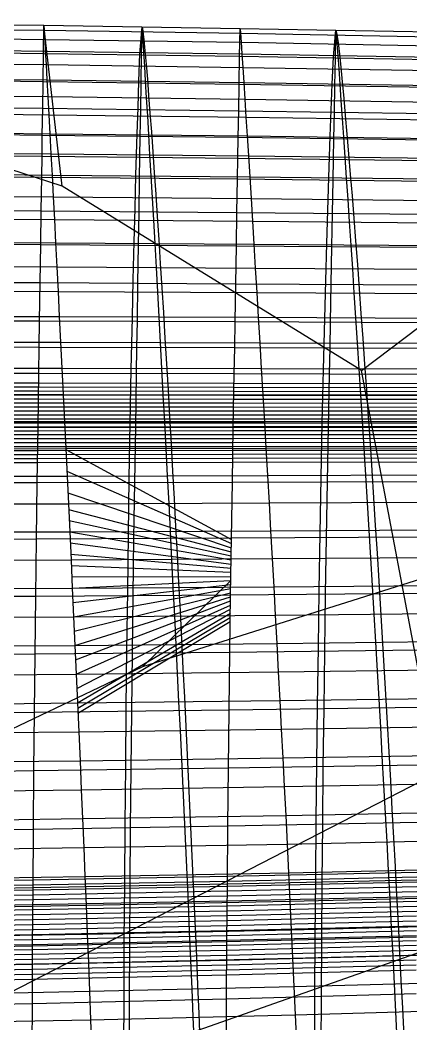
# Model space of a CAD drawing. Extents: x -530 to 530, y -2 to 255.
# Drawn here: x 123.2 to 172.5, y 128.3 to 255.1 of the extents above; entities that cross this region are included whole.
import ezdxf

# ---------------------------------------------------------------- set-up
doc = ezdxf.new("R2010")
doc.units = 0
doc.header["$MEASUREMENT"] = 0
doc.layers.add('default', color=7, linetype='Continuous')

msp = doc.modelspace()

# ---------------------------------------------------------------- linework, layer by layer
at = {"layer": 'default', "color": 30, "linetype": 'Continuous'}
for p, q in [((128.47, 234.097, 110.85), (63.665, 255.062, 3.169)), ((128.47, 234.097, 110.85), (126.182, 254.406, 13.1)), ((166.284, 210.835, 226.63), (200.657, 236.741, 110.34)), ((166.284, 210.835, 226.63), (128.47, 234.097, 110.85)), ((175.896, 160.09, 467.147), (166.284, 210.835, 226.63)), ((125.532, 209.248, 20.031), (150.198, 209.212, 24.148)), ((125.517, 208.245, 20.188), (150.181, 208.216, 24.302)), ((125.525, 208.747, 20.11), (150.189, 208.714, 24.225)), ((125.495, 206.74, 20.423), (150.154, 206.723, 24.534)), ((125.502, 207.241, 20.345), (150.163, 207.221, 24.457)), ((125.51, 207.743, 20.266), (150.172, 207.719, 24.38)), ((125.48, 205.736, 20.58), (150.137, 205.727, 24.689)), ((125.487, 206.238, 20.501), (150.146, 206.225, 24.612)), ((125.458, 204.231, 20.814), (150.111, 204.234, 24.921)), ((125.465, 204.733, 20.736), (150.119, 204.732, 24.843)), ((125.472, 205.235, 20.658), (150.128, 205.229, 24.766)), ((125.443, 203.228, 20.971), (150.093, 203.238, 25.075)), ((125.45, 203.729, 20.893), (150.102, 203.736, 24.998)), ((125.42, 201.722, 21.206), (150.067, 201.745, 25.307)), ((125.428, 202.224, 21.128), (150.076, 202.242, 25.23)), ((125.435, 202.726, 21.049), (150.084, 202.74, 25.153)), ((125.398, 200.217, 21.441), (150.041, 200.251, 25.539)), ((125.405, 200.719, 21.363), (150.049, 200.749, 25.462)), ((125.413, 201.221, 21.284), (150.058, 201.247, 25.384)), ((128.948, 200.858, 2.799), (149.864, 189.495, 27.152)), ((125.383, 199.214, 21.598), (150.023, 199.255, 25.694)), ((125.39, 199.716, 21.519), (150.032, 199.753, 25.616)), ((129.078, 198.116, 2.33), (149.857, 188.978, 27.226)), ((129.209, 195.373, 1.861), (149.849, 188.46, 27.299)), ((129.307, 193.297, 1.508), (149.842, 187.943, 27.373)), ((129.373, 191.886, 1.271), (149.834, 187.425, 27.446)), ((129.44, 190.475, 1.034), (149.827, 186.908, 27.52)), ((129.506, 189.053, 0.798), (149.819, 186.391, 27.593)), ((129.572, 187.631, 0.562), (149.811, 185.873, 27.667)), ((129.639, 186.204, 0.327), (149.804, 185.356, 27.74)), ((129.705, 184.773, 0.092), (149.796, 184.838, 27.814)), ((129.771, 183.342, -0.142), (149.789, 184.321, 27.887)), ((129.853, 181.543, -0.432), (149.781, 183.803, 27.961)), ((129.935, 179.744, -0.722), (149.774, 183.286, 28.034)), ((130.017, 177.936, -1.01), (149.766, 182.768, 28.108)), ((130.099, 176.129, -1.298), (149.759, 182.251, 28.181)), ((130.18, 174.315, -1.582), (149.751, 181.733, 28.255)), ((130.262, 172.501, -1.866), (149.744, 181.216, 28.328)), ((130.343, 170.681, -2.148), (149.736, 180.698, 28.401)), ((130.424, 168.86, -2.429), (149.729, 180.181, 28.475)), ((130.452, 168.208, -2.528), (149.721, 179.664, 28.548)), ((130.481, 167.555, -2.627), (149.713, 179.146, 28.622)), ((41.271, 90.88, 737.677), (175.896, 160.09, 467.147)), ((124.807, 145.28, 28.83), (149.348, 145.741, 32.835)), ((124.81, 145.907, 28.763), (149.352, 146.363, 32.769)), ((124.814, 146.534, 28.695), (149.356, 146.986, 32.702)), ((124.8, 144.026, 28.965), (149.34, 144.497, 32.968)), ((124.803, 144.653, 28.897), (149.344, 145.119, 32.902)), ((124.793, 142.772, 29.099), (149.332, 143.252, 33.102)), ((124.796, 143.399, 29.032), (149.336, 143.875, 33.035)), ((124.786, 141.518, 29.234), (149.324, 142.008, 33.235)), ((124.789, 142.145, 29.167), (149.328, 142.63, 33.168)), ((124.779, 140.263, 29.369), (149.316, 140.763, 33.368)), ((124.782, 140.891, 29.302), (149.32, 141.386, 33.301)), ((124.772, 139.009, 29.504), (149.307, 139.519, 33.501)), ((124.775, 139.636, 29.436), (149.311, 140.141, 33.434)), ((124.765, 137.755, 29.638), (149.299, 138.275, 33.634)), ((124.768, 138.382, 29.571), (149.303, 138.897, 33.568)), ((124.758, 136.501, 29.773), (149.291, 137.03, 33.767)), ((124.761, 137.128, 29.706), (149.295, 137.652, 33.701)), ((124.751, 135.247, 29.908), (149.283, 135.786, 33.9)), ((124.754, 135.874, 29.841), (149.287, 136.408, 33.834)), ((124.744, 133.992, 30.043), (149.275, 134.541, 34.034)), ((124.747, 134.62, 29.975), (149.279, 135.164, 33.967))]:
    msp.add_line(p, q, dxfattribs=at)
at = {"layer": 'default', "color": 5, "linetype": 'Continuous'}
for p, q in [((101.314, 254.73, 8.782), (126.182, 254.404, 13.1)), ((101.314, 254.73, 8.782), (126.182, 254.404, 13.1)), ((101.343, 254.094, 8.645), (126.217, 253.772, 12.965)), ((126.182, 254.404, 13.1), (126.217, 253.772, 12.965)), ((126.182, 254.404, 13.1), (150.961, 254.017, 17.306)), ((126.182, 254.404, 13.1), (150.961, 254.017, 17.306)), ((126.217, 253.772, 12.965), (126.281, 252.626, 12.72)), ((126.217, 253.772, 12.965), (151.002, 253.39, 17.173)), ((150.961, 254.017, 17.306), (151.002, 253.39, 17.173)), ((150.961, 254.017, 17.306), (175.155, 253.565, 23.389)), ((150.961, 254.017, 17.306), (175.155, 253.565, 23.389)), ((101.395, 252.941, 8.396), (126.281, 252.626, 12.72)), ((126.281, 252.626, 12.72), (126.362, 251.157, 12.408)), ((126.281, 252.626, 12.72), (151.078, 252.254, 16.932)), ((151.002, 253.39, 17.173), (151.078, 252.254, 16.932)), ((151.002, 253.39, 17.173), (175.203, 252.944, 23.26)), ((151.078, 252.254, 16.932), (151.174, 250.797, 16.626)), ((151.078, 252.254, 16.932), (175.291, 251.819, 23.024)), ((101.462, 251.462, 8.08), (126.362, 251.157, 12.408)), ((126.362, 251.157, 12.408), (126.457, 249.438, 12.045)), ((126.362, 251.157, 12.408), (151.174, 250.797, 16.626)), ((101.539, 249.731, 7.712), (126.457, 249.438, 12.045)), ((151.174, 250.797, 16.626), (151.286, 249.091, 16.269)), ((151.174, 250.797, 16.626), (175.402, 250.375, 22.724)), ((126.457, 249.438, 12.045), (126.563, 247.505, 11.641)), ((126.457, 249.438, 12.045), (151.286, 249.091, 16.269)), ((151.286, 249.091, 16.269), (151.411, 247.174, 15.871)), ((151.286, 249.091, 16.269), (175.532, 248.686, 22.375)), ((101.626, 247.785, 7.302), (126.563, 247.505, 11.641)), ((126.563, 247.505, 11.641), (126.678, 245.394, 11.204)), ((126.563, 247.505, 11.641), (151.411, 247.174, 15.871)), ((151.411, 247.174, 15.871), (151.547, 245.08, 15.442)), ((151.411, 247.174, 15.871), (175.678, 246.787, 21.986)), ((101.719, 245.66, 6.859), (126.678, 245.394, 11.204)), ((126.678, 245.394, 11.204), (126.801, 243.12, 10.738)), ((126.678, 245.394, 11.204), (151.547, 245.08, 15.442)), ((151.547, 245.08, 15.442), (151.692, 242.824, 14.984)), ((151.547, 245.08, 15.442), (175.835, 244.713, 21.566)), ((101.82, 243.372, 6.386), (126.801, 243.12, 10.738)), ((126.801, 243.12, 10.738), (126.931, 240.706, 10.248)), ((126.801, 243.12, 10.738), (151.692, 242.824, 14.984)), ((151.692, 242.824, 14.984), (151.845, 240.429, 14.502)), ((151.692, 242.824, 14.984), (176.004, 242.479, 21.118)), ((101.925, 240.941, 5.889), (126.931, 240.706, 10.248)), ((126.931, 240.706, 10.248), (127.066, 238.161, 9.738)), ((126.931, 240.706, 10.248), (151.845, 240.429, 14.502)), ((151.845, 240.429, 14.502), (152.005, 237.905, 14.001)), ((151.845, 240.429, 14.502), (176.182, 240.107, 20.647)), ((102.036, 238.38, 5.371), (127.066, 238.161, 9.738)), ((127.066, 238.161, 9.738), (127.207, 235.504, 9.208)), ((127.066, 238.161, 9.738), (152.005, 237.905, 14.001)), ((152.005, 237.905, 14.001), (152.171, 235.269, 13.48)), ((152.005, 237.905, 14.001), (176.367, 237.607, 20.156)), ((102.15, 235.705, 4.834), (127.207, 235.504, 9.208)), ((127.207, 235.504, 9.208), (127.352, 232.739, 8.666)), ((127.207, 235.504, 9.208), (152.171, 235.269, 13.48)), ((152.171, 235.269, 13.48), (152.342, 232.526, 12.948)), ((152.171, 235.269, 13.48), (176.56, 234.996, 19.647)), ((102.269, 232.922, 4.285), (127.352, 232.739, 8.666)), ((127.352, 232.739, 8.666), (127.501, 229.878, 8.109)), ((127.352, 232.739, 8.666), (152.342, 232.526, 12.948)), ((152.342, 232.526, 12.948), (152.518, 229.689, 12.401)), ((152.342, 232.526, 12.948), (176.759, 232.279, 19.126)), ((102.39, 230.042, 3.72), (127.501, 229.878, 8.109)), ((127.501, 229.878, 8.109), (127.653, 226.93, 7.543)), ((127.501, 229.878, 8.109), (152.518, 229.689, 12.401)), ((152.518, 229.689, 12.401), (152.697, 226.764, 11.844)), ((152.518, 229.689, 12.401), (176.963, 229.469, 18.591)), ((102.514, 227.075, 3.146), (127.653, 226.93, 7.543)), ((127.653, 226.93, 7.543), (127.807, 223.901, 6.97)), ((127.653, 226.93, 7.543), (152.697, 226.764, 11.844)), ((152.697, 226.764, 11.844), (152.88, 223.76, 11.281)), ((152.697, 226.764, 11.844), (177.171, 226.572, 18.047)), ((102.64, 224.026, 2.564), (127.807, 223.901, 6.97)), ((127.807, 223.901, 6.97), (127.965, 220.8, 6.386)), ((127.807, 223.901, 6.97), (152.88, 223.76, 11.281)), ((152.88, 223.76, 11.281), (153.066, 220.684, 10.707)), ((152.88, 223.76, 11.281), (177.384, 223.596, 17.496)), ((102.769, 220.904, 1.972), (127.965, 220.8, 6.386)), ((127.965, 220.8, 6.386), (128.124, 217.631, 5.8)), ((127.965, 220.8, 6.386), (153.066, 220.684, 10.707)), ((153.066, 220.684, 10.707), (153.254, 217.541, 10.132)), ((153.066, 220.684, 10.707), (177.6, 220.549, 16.935)), ((102.899, 217.715, 1.378), (128.124, 217.631, 5.8)), ((128.124, 217.631, 5.8), (128.286, 214.4, 5.207)), ((128.124, 217.631, 5.8), (153.254, 217.541, 10.132)), ((153.254, 217.541, 10.132), (153.445, 214.335, 9.549)), ((153.254, 217.541, 10.132), (177.818, 217.436, 16.372)), ((103.03, 214.462, 0.776), (128.286, 214.4, 5.207)), ((128.286, 214.4, 5.207), (128.449, 211.116, 4.612)), ((128.286, 214.4, 5.207), (153.445, 214.335, 9.549)), ((153.445, 214.335, 9.549), (153.637, 211.077, 8.963)), ((153.445, 214.335, 9.549), (178.039, 214.261, 15.802)), ((103.163, 211.156, 0.172), (128.449, 211.116, 4.612)), ((128.449, 211.116, 4.612), (128.612, 207.776, 4.016)), ((128.449, 211.116, 4.612), (153.637, 211.077, 8.963)), ((153.637, 211.077, 8.963), (153.83, 207.764, 8.378)), ((153.637, 211.077, 8.963), (178.262, 211.034, 15.23)), ((103.296, 207.794, -0.432), (128.612, 207.776, 4.016)), ((128.612, 207.776, 4.016), (128.777, 204.392, 3.418)), ((128.612, 207.776, 4.016), (153.83, 207.764, 8.378)), ((153.83, 207.764, 8.378), (154.024, 204.407, 7.791)), ((153.83, 207.764, 8.378), (178.487, 207.753, 14.657)), ((103.431, 204.387, -1.039), (128.777, 204.392, 3.418)), ((128.777, 204.392, 3.418), (154.024, 204.407, 7.791)), ((128.777, 204.392, 3.418), (128.943, 200.967, 2.818)), ((154.024, 204.407, 7.791), (178.713, 204.427, 14.083)), ((154.024, 204.407, 7.791), (154.22, 201.01, 7.201)), ((103.566, 200.94, -1.648), (128.943, 200.967, 2.818)), ((128.943, 200.967, 2.818), (154.22, 201.01, 7.201)), ((128.943, 200.967, 2.818), (129.108, 197.502, 2.222)), ((154.22, 201.01, 7.201), (178.94, 201.062, 13.506)), ((154.22, 201.01, 7.201), (154.416, 197.573, 6.616)), ((103.7, 197.452, -2.252), (129.108, 197.502, 2.222)), ((129.108, 197.502, 2.222), (154.416, 197.573, 6.616)), ((129.108, 197.502, 2.222), (129.274, 194.002, 1.627)), ((154.416, 197.573, 6.616), (179.167, 197.658, 12.934)), ((154.416, 197.573, 6.616), (154.611, 194.101, 6.031)), ((103.836, 193.93, -2.856), (129.274, 194.002, 1.627)), ((129.274, 194.002, 1.627), (154.611, 194.101, 6.031)), ((129.274, 194.002, 1.627), (129.44, 190.475, 1.034)), ((154.611, 194.101, 6.031), (179.394, 194.219, 12.362)), ((154.611, 194.101, 6.031), (154.807, 190.602, 5.449)), ((103.971, 190.379, -3.457), (129.44, 190.475, 1.034)), ((129.44, 190.475, 1.034), (154.807, 190.602, 5.449)), ((129.44, 190.475, 1.034), (129.606, 186.92, 0.444)), ((154.807, 190.602, 5.449), (179.621, 190.753, 11.793)), ((154.807, 190.602, 5.449), (155.003, 187.075, 4.869)), ((104.106, 186.8, -4.056), (129.606, 186.92, 0.444)), ((129.606, 186.92, 0.444), (155.003, 187.075, 4.869)), ((129.606, 186.92, 0.444), (129.771, 183.342, -0.142)), ((155.003, 187.075, 4.869), (179.849, 187.26, 11.226)), ((155.003, 187.075, 4.869), (155.198, 183.526, 4.293)), ((104.241, 183.199, -4.65), (129.771, 183.342, -0.142)), ((129.771, 183.342, -0.142), (155.198, 183.526, 4.293)), ((129.771, 183.342, -0.142), (129.935, 179.744, -0.722)), ((155.198, 183.526, 4.293), (180.075, 183.744, 10.664)), ((155.198, 183.526, 4.293), (155.392, 179.957, 3.723)), ((129.935, 179.744, -0.722), (155.392, 179.957, 3.723)), ((155.392, 179.957, 3.723), (180.301, 180.209, 10.106)), ((155.392, 179.957, 3.723), (155.586, 176.371, 3.158)), ((104.375, 179.578, -5.239), (129.935, 179.744, -0.722)), ((129.935, 179.744, -0.722), (130.099, 176.129, -1.298)), ((130.099, 176.129, -1.298), (155.586, 176.371, 3.158)), ((155.586, 176.371, 3.158), (180.526, 176.657, 9.553)), ((155.586, 176.371, 3.158), (155.778, 172.772, 2.6)), ((104.509, 175.938, -5.823), (130.099, 176.129, -1.298)), ((130.099, 176.129, -1.298), (130.262, 172.501, -1.866)), ((104.641, 172.287, -6.4), (130.262, 172.501, -1.866)), ((130.262, 172.501, -1.866), (155.778, 172.772, 2.6)), ((130.262, 172.501, -1.866), (130.424, 168.86, -2.429)), ((155.778, 172.772, 2.6), (180.749, 173.092, 9.008)), ((155.778, 172.772, 2.6), (155.969, 169.161, 2.046)), ((104.773, 168.622, -6.971), (130.424, 168.86, -2.429)), ((130.424, 168.86, -2.429), (155.969, 169.161, 2.046)), ((130.424, 168.86, -2.429), (130.584, 165.215, -2.983)), ((155.969, 169.161, 2.046), (180.971, 169.515, 8.467)), ((155.969, 169.161, 2.046), (156.158, 165.545, 1.503)), ((104.904, 164.953, -7.533), (130.584, 165.215, -2.983)), ((130.584, 165.215, -2.983), (156.158, 165.545, 1.503)), ((130.584, 165.215, -2.983), (130.743, 161.562, -3.528)), ((156.158, 165.545, 1.503), (181.19, 165.933, 7.936)), ((156.158, 165.545, 1.503), (156.346, 161.921, 0.967)), ((156.346, 161.921, 0.967), (181.408, 162.344, 7.412)), ((105.033, 161.276, -8.087), (130.743, 161.562, -3.528)), ((130.743, 161.562, -3.528), (156.346, 161.921, 0.967)), ((130.743, 161.562, -3.528), (130.9, 157.906, -4.067)), ((156.346, 161.921, 0.967), (156.532, 158.295, 0.438)), ((156.532, 158.295, 0.438), (181.624, 158.752, 6.895)), ((105.161, 157.596, -8.633), (130.9, 157.906, -4.067)), ((130.9, 157.906, -4.067), (156.532, 158.295, 0.438)), ((130.9, 157.906, -4.067), (131.055, 154.251, -4.596)), ((156.532, 158.295, 0.438), (156.715, 154.668, -0.081)), ((131.055, 154.251, -4.596), (156.715, 154.668, -0.081)), ((156.715, 154.668, -0.081), (181.837, 155.16, 6.388)), ((156.715, 154.668, -0.081), (156.897, 151.044, -0.591)), ((105.288, 153.917, -9.17), (131.055, 154.251, -4.596)), ((131.055, 154.251, -4.596), (131.209, 150.598, -5.115)), ((131.209, 150.598, -5.115), (156.897, 151.044, -0.591)), ((156.897, 151.044, -0.591), (182.048, 151.57, 5.89)), ((156.897, 151.044, -0.591), (157.076, 147.428, -1.091)), ((105.413, 150.24, -9.696), (131.209, 150.598, -5.115)), ((131.209, 150.598, -5.115), (131.361, 146.952, -5.624)), ((131.361, 146.952, -5.624), (157.076, 147.428, -1.091)), ((157.076, 147.428, -1.091), (182.255, 147.988, 5.402)), ((157.076, 147.428, -1.091), (157.252, 143.817, -1.579)), ((105.537, 146.57, -10.213), (131.361, 146.952, -5.624)), ((131.361, 146.952, -5.624), (131.51, 143.312, -6.12)), ((105.658, 142.906, -10.717), (131.51, 143.312, -6.12)), ((131.51, 143.312, -6.12), (157.252, 143.817, -1.579)), ((131.51, 143.312, -6.12), (131.657, 139.679, -6.607)), ((157.252, 143.817, -1.579), (182.46, 144.411, 4.925)), ((157.252, 143.817, -1.579), (157.426, 140.213, -2.057)), ((157.426, 140.213, -2.057), (182.662, 140.841, 4.458)), ((105.778, 139.249, -11.211), (131.657, 139.679, -6.607)), ((131.657, 139.679, -6.607), (157.426, 140.213, -2.057)), ((131.657, 139.679, -6.607), (131.802, 136.061, -7.082)), ((157.426, 140.213, -2.057), (157.596, 136.624, -2.523)), ((157.596, 136.624, -2.523), (182.86, 137.286, 4.003)), ((105.896, 135.607, -11.693), (131.802, 136.061, -7.082)), ((131.802, 136.061, -7.082), (157.596, 136.624, -2.523)), ((131.802, 136.061, -7.082), (131.944, 132.455, -7.544)), ((157.596, 136.624, -2.523), (157.764, 133.047, -2.976)), ((157.764, 133.047, -2.976), (183.055, 133.743, 3.56)), ((106.012, 131.978, -12.162), (131.944, 132.455, -7.544)), ((131.944, 132.455, -7.544), (157.764, 133.047, -2.976)), ((131.944, 132.455, -7.544), (132.083, 128.865, -7.994)), ((157.764, 133.047, -2.976), (157.929, 129.485, -3.418)), ((132.083, 128.865, -7.994), (157.929, 129.485, -3.418)), ((157.929, 129.485, -3.418), (183.246, 130.215, 3.129)), ((157.929, 129.485, -3.418), (158.09, 125.943, -3.845)), ((106.126, 128.364, -12.619), (132.083, 128.865, -7.994)), ((132.083, 128.865, -7.994), (132.22, 125.294, -8.429))]:
    msp.add_line(p, q, dxfattribs=at)
at = {"layer": 'default', "color": 3, "linetype": 'Continuous'}
for p, q in [((126.131, 250.855, 13.644), (126.182, 254.404, 13.1)), ((150.901, 250.496, 17.843), (150.961, 254.017, 17.306)), ((101.273, 251.159, 9.331), (126.131, 250.855, 13.644)), ((126.08, 247.307, 14.188), (126.131, 250.855, 13.644)), ((126.131, 250.855, 13.644), (150.901, 250.496, 17.843)), ((150.841, 246.975, 18.38), (150.901, 250.496, 17.843)), ((150.901, 250.496, 17.843), (175.086, 250.076, 23.918)), ((101.231, 247.588, 9.881), (126.08, 247.307, 14.188)), ((126.031, 243.926, 14.706), (126.08, 247.307, 14.188)), ((126.08, 247.307, 14.188), (150.841, 246.975, 18.38)), ((150.784, 243.621, 18.891), (150.841, 246.975, 18.38)), ((150.841, 246.975, 18.38), (175.016, 246.588, 24.447)), ((101.191, 244.186, 10.405), (126.031, 243.926, 14.706)), ((125.983, 240.546, 15.224), (126.031, 243.926, 14.706)), ((126.031, 243.926, 14.706), (150.784, 243.621, 18.891)), ((150.727, 240.267, 19.403), (150.784, 243.621, 18.891)), ((150.784, 243.621, 18.891), (174.95, 243.264, 24.951)), ((101.151, 240.784, 10.929), (125.983, 240.546, 15.224)), ((125.945, 237.894, 15.632), (125.983, 240.546, 15.224)), ((125.983, 240.546, 15.224), (150.727, 240.267, 19.403)), ((150.682, 237.636, 19.805), (150.727, 240.267, 19.403)), ((150.727, 240.267, 19.403), (174.884, 239.941, 25.454)), ((101.12, 238.115, 11.341), (125.945, 237.894, 15.632)), ((125.906, 235.243, 16.04), (125.945, 237.894, 15.632)), ((125.945, 237.894, 15.632), (150.682, 237.636, 19.805)), ((150.637, 235.005, 20.208), (150.682, 237.636, 19.805)), ((150.682, 237.636, 19.805), (174.832, 237.334, 25.851)), ((101.089, 235.447, 11.753), (125.906, 235.243, 16.04)), ((125.845, 230.996, 16.691), (125.906, 235.243, 16.04)), ((125.906, 235.243, 16.04), (150.637, 235.005, 20.208)), ((150.566, 230.791, 20.85), (150.637, 235.005, 20.208)), ((150.637, 235.005, 20.208), (174.78, 234.727, 26.247)), ((101.039, 231.173, 12.411), (125.845, 230.996, 16.691)), ((125.785, 226.749, 17.341), (125.845, 230.996, 16.691)), ((125.845, 230.996, 16.691), (150.566, 230.791, 20.85)), ((150.494, 226.577, 21.492), (150.566, 230.791, 20.85)), ((150.566, 230.791, 20.85), (174.697, 230.552, 26.88)), ((100.989, 226.899, 13.068), (125.785, 226.749, 17.341)), ((125.715, 221.922, 18.081), (125.785, 226.749, 17.341)), ((125.785, 226.749, 17.341), (150.494, 226.577, 21.492)), ((150.413, 221.787, 22.223), (150.494, 226.577, 21.492)), ((150.494, 226.577, 21.492), (174.615, 226.376, 27.512)), ((100.932, 222.041, 13.816), (125.715, 221.922, 18.081)), ((125.646, 217.095, 18.821), (125.715, 221.922, 18.081)), ((125.715, 221.922, 18.081), (150.413, 221.787, 22.223)), ((150.332, 216.998, 22.953), (150.413, 221.787, 22.223)), ((150.413, 221.787, 22.223), (174.52, 221.631, 28.231)), ((100.875, 217.184, 14.564), (125.646, 217.095, 18.821)), ((125.598, 213.785, 19.33), (125.646, 217.095, 18.821)), ((125.646, 217.095, 18.821), (150.332, 216.998, 22.953)), ((150.276, 213.714, 23.455), (150.332, 216.998, 22.953)), ((150.332, 216.998, 22.953), (174.426, 216.886, 28.951)), ((100.836, 213.853, 15.078), (125.598, 213.785, 19.33)), ((125.551, 210.475, 19.838), (125.598, 213.785, 19.33)), ((125.598, 213.785, 19.33), (150.276, 213.714, 23.455)), ((150.22, 210.429, 23.957), (150.276, 213.714, 23.455)), ((150.276, 213.714, 23.455), (174.361, 213.632, 29.445)), ((100.797, 210.521, 15.591), (125.551, 210.475, 19.838)), ((125.447, 203.664, 20.913), (125.551, 210.475, 19.838)), ((125.551, 210.475, 19.838), (150.22, 210.429, 23.957)), ((150.098, 203.671, 25.018), (150.22, 210.429, 23.957)), ((150.22, 210.429, 23.957), (174.297, 210.378, 29.939)), ((100.712, 203.667, 16.678), (125.447, 203.664, 20.913)), ((125.346, 196.683, 21.987), (125.447, 203.664, 20.913)), ((125.447, 203.664, 20.913), (150.098, 203.671, 25.018)), ((149.98, 196.744, 26.078), (150.098, 203.671, 25.018)), ((150.098, 203.671, 25.018), (174.155, 203.681, 30.984)), ((100.63, 196.641, 17.763), (125.346, 196.683, 21.987)), ((125.25, 189.566, 23.048), (125.346, 196.683, 21.987)), ((125.346, 196.683, 21.987), (149.98, 196.744, 26.078)), ((149.867, 189.682, 27.125), (149.98, 196.744, 26.078)), ((149.98, 196.744, 26.078), (174.018, 196.818, 32.027)), ((100.551, 189.479, 18.836), (125.25, 189.566, 23.048)), ((125.159, 182.343, 24.089), (125.25, 189.566, 23.048)), ((125.25, 189.566, 23.048), (149.867, 189.682, 27.125)), ((149.76, 182.516, 28.154), (149.867, 189.682, 27.125)), ((149.867, 189.682, 27.125), (173.887, 189.821, 33.059)), ((125.159, 182.343, 24.089), (149.76, 182.516, 28.154)), ((149.66, 175.273, 29.16), (149.76, 182.516, 28.154)), ((149.76, 182.516, 28.154), (173.763, 182.721, 34.072)), ((100.476, 182.211, 19.888), (125.159, 182.343, 24.089)), ((125.073, 175.044, 25.109), (125.159, 182.343, 24.089)), ((100.406, 174.864, 20.918), (125.073, 175.044, 25.109)), ((124.994, 167.691, 26.096), (125.073, 175.044, 25.109)), ((125.073, 175.044, 25.109), (149.66, 175.273, 29.16)), ((149.567, 167.977, 30.135), (149.66, 175.273, 29.16)), ((149.66, 175.273, 29.16), (173.647, 175.544, 35.063)), ((100.341, 167.465, 21.916), (124.994, 167.691, 26.096)), ((124.924, 160.311, 27.045), (124.994, 167.691, 26.096)), ((124.994, 167.691, 26.096), (149.567, 167.977, 30.135)), ((149.484, 160.655, 31.072), (149.567, 167.977, 30.135)), ((149.567, 167.977, 30.135), (173.54, 168.316, 36.024)), ((149.484, 160.655, 31.072), (173.444, 161.061, 36.947)), ((100.283, 160.037, 22.874), (124.924, 160.311, 27.045)), ((124.861, 152.924, 27.951), (124.924, 160.311, 27.045)), ((124.924, 160.311, 27.045), (149.484, 160.655, 31.072)), ((149.411, 153.325, 31.967), (149.484, 160.655, 31.072)), ((149.411, 153.325, 31.967), (173.359, 153.798, 37.829)), ((100.231, 152.603, 23.79), (124.861, 152.924, 27.951)), ((124.807, 145.549, 28.81), (124.861, 152.924, 27.951)), ((124.861, 152.924, 27.951), (149.411, 153.325, 31.967)), ((149.348, 146.007, 32.816), (149.411, 153.325, 31.967)), ((124.807, 145.549, 28.81), (149.348, 146.007, 32.816)), ((149.297, 138.723, 33.609), (149.348, 146.007, 32.816)), ((149.348, 146.007, 32.816), (173.286, 146.548, 38.666)), ((100.186, 145.181, 24.658), (124.807, 145.549, 28.81)), ((124.763, 138.207, 29.613), (124.807, 145.549, 28.81)), ((100.15, 137.792, 25.468), (124.763, 138.207, 29.613)), ((124.73, 130.917, 30.356), (124.763, 138.207, 29.613)), ((124.763, 138.207, 29.613), (149.297, 138.723, 33.609)), ((149.258, 131.49, 34.344), (149.297, 138.723, 33.609)), ((149.297, 138.723, 33.609), (173.227, 139.331, 39.448)), ((149.258, 131.49, 34.344), (173.182, 132.165, 40.173)), ((100.123, 130.456, 26.219), (124.73, 130.917, 30.356)), ((124.708, 123.696, 31.036), (124.73, 130.917, 30.356)), ((124.73, 130.917, 30.356), (149.258, 131.49, 34.344)), ((149.233, 124.325, 35.015), (149.258, 131.49, 34.344))]:
    msp.add_line(p, q, dxfattribs=at)
at = {"layer": 'default', "color": 4, "linetype": 'Continuous'}
for p, q in [((138.318, 250.821, 16.674), (138.571, 254.21, 15.203)), ((138.571, 254.21, 15.203), (138.687, 253.666, 14.691)), ((138.687, 253.666, 14.691), (138.81, 252.583, 14.191)), ((162.762, 250.43, 21.797), (163.058, 253.791, 20.348)), ((163.058, 253.791, 20.348), (163.194, 253.252, 19.844)), ((138.81, 252.583, 14.191), (138.944, 251.168, 13.661)), ((163.194, 253.252, 19.844), (163.338, 252.179, 19.352)), ((163.338, 252.179, 19.352), (163.495, 250.777, 18.831)), ((138.944, 251.168, 13.661), (139.09, 249.499, 13.097)), ((138.18, 247.347, 17.604), (138.318, 250.821, 16.674)), ((162.601, 246.985, 22.712), (162.762, 250.43, 21.797)), ((163.495, 250.777, 18.831), (163.666, 249.123, 18.276)), ((139.09, 249.499, 13.097), (139.246, 247.614, 12.504)), ((163.666, 249.123, 18.276), (163.848, 247.255, 17.693)), ((138.068, 244.024, 18.4), (138.18, 247.347, 17.604)), ((139.246, 247.614, 12.504), (139.408, 245.548, 11.889)), ((163.848, 247.255, 17.693), (164.038, 245.208, 17.089)), ((162.469, 243.69, 23.497), (162.601, 246.985, 22.712)), ((139.408, 245.548, 11.889), (139.577, 243.317, 11.258)), ((164.038, 245.208, 17.089), (164.236, 242.996, 16.469)), ((137.963, 240.695, 19.16), (138.068, 244.024, 18.4)), ((139.577, 243.317, 11.258), (139.754, 240.945, 10.604)), ((162.347, 240.389, 24.246), (162.469, 243.69, 23.497)), ((164.236, 242.996, 16.469), (164.442, 240.645, 15.827)), ((139.754, 240.945, 10.604), (139.933, 238.44, 9.942)), ((137.886, 238.081, 19.731), (137.963, 240.695, 19.16)), ((162.257, 237.796, 24.808), (162.347, 240.389, 24.246)), ((164.442, 240.645, 15.827), (164.653, 238.162, 15.177)), ((139.933, 238.44, 9.942), (140.12, 235.821, 9.26)), ((137.811, 235.463, 20.296), (137.886, 238.081, 19.731)), ((162.169, 235.201, 25.365), (162.257, 237.796, 24.808)), ((164.653, 238.162, 15.177), (164.871, 235.567, 14.507)), ((140.12, 235.821, 9.26), (140.309, 233.094, 8.569)), ((137.696, 231.268, 21.171), (137.811, 235.463, 20.296)), ((162.035, 231.041, 26.227), (162.169, 235.201, 25.365)), ((164.871, 235.567, 14.507), (165.091, 232.862, 13.835)), ((140.309, 233.094, 8.569), (140.501, 230.269, 7.875)), ((165.091, 232.862, 13.835), (165.318, 230.065, 13.147)), ((137.589, 227.068, 22.012), (137.696, 231.268, 21.171)), ((161.91, 226.877, 27.056), (162.035, 231.041, 26.227)), ((140.501, 230.269, 7.875), (140.696, 227.355, 7.175)), ((165.318, 230.065, 13.147), (165.546, 227.176, 12.459)), ((137.47, 222.292, 22.953), (137.589, 227.068, 22.012)), ((140.696, 227.355, 7.175), (140.882, 224.351, 6.519)), ((161.771, 222.141, 27.983), (161.91, 226.877, 27.056)), ((165.546, 227.176, 12.459), (165.764, 224.198, 11.815)), ((140.882, 224.351, 6.519), (141.075, 221.275, 5.845)), ((165.764, 224.198, 11.815), (165.989, 221.149, 11.154)), ((137.36, 217.51, 23.85), (137.47, 222.292, 22.953)), ((161.643, 217.399, 28.867), (161.771, 222.141, 27.983)), ((141.075, 221.275, 5.845), (141.265, 218.129, 5.178)), ((165.989, 221.149, 11.154), (166.212, 218.031, 10.499)), ((141.265, 218.129, 5.178), (141.461, 214.923, 4.497)), ((166.212, 218.031, 10.499), (166.442, 214.854, 9.83)), ((137.292, 214.226, 24.435), (137.36, 217.51, 23.85)), ((161.563, 214.143, 29.443), (161.643, 217.399, 28.867)), ((137.22, 210.95, 25.016), (137.292, 214.226, 24.435)), ((141.461, 214.923, 4.497), (141.659, 211.662, 3.813)), ((166.442, 214.854, 9.83), (166.673, 211.621, 9.159)), ((161.48, 210.895, 30.016), (161.563, 214.143, 29.443)), ((141.659, 211.662, 3.813), (141.854, 208.344, 3.139)), ((137.093, 204.18, 26.192), (137.22, 210.95, 25.016)), ((161.33, 204.182, 31.175), (161.48, 210.895, 30.016)), ((166.673, 211.621, 9.159), (166.901, 208.333, 8.498)), ((100.782, 209.287, 15.787), (125.532, 209.248, 20.031)), ((150.198, 209.212, 24.148), (174.271, 209.171, 30.127)), ((100.77, 208.277, 15.945), (125.517, 208.245, 20.188)), ((100.776, 208.782, 15.866), (125.525, 208.747, 20.11)), ((141.854, 208.344, 3.139), (142.052, 204.986, 2.454)), ((150.181, 208.216, 24.302), (174.251, 208.185, 30.279)), ((150.189, 208.714, 24.225), (174.261, 208.678, 30.203)), ((166.901, 208.333, 8.498), (167.134, 205.004, 7.826)), ((100.751, 206.762, 16.183), (125.495, 206.74, 20.423)), ((100.757, 207.267, 16.104), (125.502, 207.241, 20.345)), ((100.764, 207.772, 16.025), (125.51, 207.743, 20.266)), ((150.154, 206.723, 24.534), (174.22, 206.705, 30.507)), ((150.163, 207.221, 24.457), (174.23, 207.198, 30.431)), ((150.172, 207.719, 24.38), (174.241, 207.692, 30.355)), ((100.739, 205.752, 16.341), (125.48, 205.736, 20.58)), ((100.745, 206.257, 16.262), (125.487, 206.238, 20.501)), ((150.137, 205.727, 24.689), (174.2, 205.719, 30.66)), ((150.146, 206.225, 24.612), (174.21, 206.212, 30.583)), ((100.721, 204.238, 16.579), (125.458, 204.231, 20.814)), ((100.727, 204.743, 16.499), (125.465, 204.733, 20.736)), ((100.733, 205.248, 16.42), (125.472, 205.235, 20.658)), ((136.968, 197.223, 27.337), (137.093, 204.18, 26.192)), ((142.052, 204.986, 2.454), (142.251, 201.582, 1.778)), ((150.111, 204.234, 24.921), (174.17, 204.239, 30.888)), ((150.119, 204.732, 24.843), (174.18, 204.732, 30.812)), ((150.128, 205.229, 24.766), (174.19, 205.225, 30.736)), ((161.184, 197.284, 32.304), (161.33, 204.182, 31.175)), ((167.134, 205.004, 7.826), (167.366, 201.63, 7.162)), ((100.709, 203.228, 16.737), (125.443, 203.228, 20.971)), ((100.715, 203.733, 16.658), (125.45, 203.729, 20.893)), ((150.084, 202.74, 25.153), (174.139, 202.759, 31.116)), ((150.093, 203.238, 25.075), (174.149, 203.252, 31.04)), ((150.102, 203.736, 24.998), (174.159, 203.746, 30.964)), ((100.69, 201.713, 16.974), (125.42, 201.722, 21.206)), ((100.696, 202.218, 16.895), (125.428, 202.224, 21.128)), ((100.702, 202.723, 16.816), (125.435, 202.726, 21.049)), ((142.251, 201.582, 1.778), (142.441, 198.131, 1.137)), ((150.067, 201.745, 25.307), (174.119, 201.773, 31.268)), ((150.076, 202.242, 25.23), (174.129, 202.266, 31.192)), ((167.366, 201.63, 7.162), (167.589, 198.21, 6.534)), ((100.678, 200.703, 17.133), (125.405, 200.719, 21.363)), ((100.684, 201.208, 17.053), (125.413, 201.221, 21.284)), ((150.041, 200.251, 25.539), (174.088, 200.293, 31.497)), ((150.049, 200.749, 25.462), (174.098, 200.786, 31.421)), ((150.058, 201.247, 25.384), (174.109, 201.279, 31.345)), ((100.66, 199.188, 17.37), (125.383, 199.214, 21.598)), ((100.666, 199.693, 17.291), (125.39, 199.716, 21.519)), ((100.672, 200.198, 17.212), (125.398, 200.217, 21.441)), ((150.023, 199.255, 25.694), (174.068, 199.306, 31.649)), ((150.032, 199.753, 25.616), (174.078, 199.799, 31.573)), ((142.441, 198.131, 1.137), (142.631, 194.646, 0.506)), ((167.589, 198.21, 6.534), (167.811, 194.755, 5.915)), ((136.862, 190.118, 28.397), (136.968, 197.223, 27.337)), ((161.061, 190.239, 33.349), (161.184, 197.284, 32.304)), ((142.631, 194.646, 0.506), (142.82, 191.133, -0.122)), ((167.811, 194.755, 5.915), (168.033, 191.273, 5.298)), ((136.763, 182.908, 29.433), (136.862, 190.118, 28.397)), ((142.82, 191.133, -0.122), (143.01, 187.592, -0.749)), ((160.946, 183.09, 34.371), (161.061, 190.239, 33.349)), ((168.033, 191.273, 5.298), (168.252, 187.761, 4.694)), ((143.01, 187.592, -0.749), (143.196, 184.025, -1.36)), ((168.252, 187.761, 4.694), (168.473, 184.228, 4.085)), ((143.196, 184.025, -1.36), (143.384, 180.441, -1.976)), ((168.473, 184.228, 4.085), (168.693, 180.675, 3.48)), ((136.671, 175.619, 30.448), (136.763, 182.908, 29.433)), ((160.838, 175.863, 35.371), (160.946, 183.09, 34.371)), ((143.384, 180.441, -1.976), (143.567, 176.834, -2.562)), ((168.693, 180.675, 3.48), (168.906, 177.099, 2.906)), ((143.567, 176.834, -2.562), (143.744, 173.213, -3.128)), ((168.906, 177.099, 2.906), (169.115, 173.51, 2.351)), ((136.586, 168.276, 31.431), (136.671, 175.619, 30.448)), ((160.739, 168.583, 36.341), (160.838, 175.863, 35.371)), ((143.744, 173.213, -3.128), (143.922, 169.579, -3.69)), ((169.115, 173.51, 2.351), (169.323, 169.908, 1.801)), ((169.323, 169.908, 1.801), (169.528, 166.3, 1.26)), ((143.922, 169.579, -3.69), (144.097, 165.939, -4.241)), ((160.65, 161.274, 37.272), (160.739, 168.583, 36.341)), ((136.509, 160.905, 32.375), (136.586, 168.276, 31.431)), ((169.528, 166.3, 1.26), (169.731, 162.685, 0.726)), ((144.097, 165.939, -4.241), (144.271, 162.293, -4.786)), ((144.271, 162.293, -4.786), (144.444, 158.644, -5.322)), ((169.731, 162.685, 0.726), (169.933, 159.068, 0.2)), ((160.571, 153.958, 38.162), (160.65, 161.274, 37.272)), ((136.442, 153.526, 33.277), (136.509, 160.905, 32.375)), ((144.444, 158.644, -5.322), (144.614, 154.994, -5.85)), ((169.933, 159.068, 0.2), (170.133, 155.45, -0.316)), ((144.614, 154.994, -5.85), (144.783, 151.347, -6.367)), ((170.133, 155.45, -0.316), (170.33, 151.835, -0.823)), ((136.384, 146.157, 34.134), (136.442, 153.526, 33.277)), ((160.504, 146.651, 39.008), (160.571, 153.958, 38.162)), ((144.783, 151.347, -6.367), (144.949, 147.706, -6.874)), ((170.33, 151.835, -0.823), (170.525, 148.226, -1.32)), ((144.949, 147.706, -6.874), (145.112, 144.07, -7.37)), ((149.356, 146.986, 32.702), (173.295, 147.517, 38.554)), ((170.525, 148.226, -1.32), (170.715, 144.622, -1.806)), ((100.19, 145.542, 24.61), (124.81, 145.907, 28.763)), ((100.192, 146.173, 24.541), (124.814, 146.534, 28.695)), ((136.337, 138.819, 34.934), (136.384, 146.157, 34.134)), ((149.348, 145.741, 32.835), (173.286, 146.285, 38.685)), ((149.352, 146.363, 32.769), (173.291, 146.901, 38.62)), ((160.449, 139.375, 39.797), (160.504, 146.651, 39.008)), ((100.184, 144.28, 24.746), (124.803, 144.653, 28.897)), ((100.187, 144.911, 24.678), (124.807, 145.28, 28.83)), ((149.34, 144.497, 32.968), (173.277, 145.052, 38.817)), ((149.344, 145.119, 32.902), (173.281, 145.668, 38.751)), ((170.715, 144.622, -1.806), (170.905, 141.025, -2.281)), ((100.178, 143.017, 24.882), (124.796, 143.399, 29.032)), ((100.181, 143.648, 24.814), (124.8, 144.026, 28.965)), ((145.112, 144.07, -7.37), (145.274, 140.443, -7.855)), ((149.328, 142.63, 33.168), (173.262, 143.202, 39.014)), ((149.332, 143.252, 33.102), (173.267, 143.819, 38.948)), ((149.336, 143.875, 33.035), (173.272, 144.435, 38.882)), ((100.172, 141.755, 25.018), (124.789, 142.145, 29.167)), ((100.175, 142.386, 24.95), (124.793, 142.772, 29.099)), ((149.32, 141.386, 33.301), (173.253, 141.969, 39.145)), ((149.324, 142.008, 33.235), (173.258, 142.586, 39.079)), ((100.166, 140.493, 25.154), (124.782, 140.891, 29.302)), ((100.169, 141.124, 25.086), (124.786, 141.518, 29.234)), ((149.311, 140.141, 33.434), (173.243, 140.736, 39.276)), ((149.316, 140.763, 33.368), (173.248, 141.353, 39.211)), ((170.905, 141.025, -2.281), (171.09, 137.443, -2.745)), ((100.161, 139.231, 25.29), (124.775, 139.636, 29.436)), ((100.163, 139.862, 25.222), (124.779, 140.263, 29.369)), ((145.274, 140.443, -7.855), (145.432, 136.829, -8.329)), ((149.303, 138.897, 33.568), (173.234, 139.503, 39.408)), ((149.307, 139.519, 33.501), (173.239, 140.12, 39.342)), ((100.155, 137.968, 25.426), (124.768, 138.382, 29.571)), ((100.158, 138.599, 25.358), (124.772, 139.009, 29.504)), ((136.302, 131.532, 35.676), (136.337, 138.819, 34.934)), ((149.295, 137.652, 33.701), (173.225, 138.27, 39.539)), ((149.299, 138.275, 33.634), (173.229, 138.887, 39.473)), ((160.408, 132.15, 40.53), (160.449, 139.375, 39.797)), ((100.149, 136.706, 25.562), (124.761, 137.128, 29.706)), ((100.152, 137.337, 25.494), (124.765, 137.755, 29.638)), ((149.287, 136.408, 33.834), (173.215, 137.037, 39.67)), ((149.291, 137.03, 33.767), (173.22, 137.654, 39.605)), ((171.09, 137.443, -2.745), (171.272, 133.873, -3.197)), ((100.143, 135.444, 25.698), (124.754, 135.874, 29.841)), ((100.146, 136.075, 25.63), (124.758, 136.501, 29.773)), ((145.432, 136.829, -8.329), (145.588, 133.228, -8.79)), ((149.279, 135.164, 33.967), (173.206, 135.805, 39.801)), ((149.283, 135.786, 33.9), (173.21, 136.421, 39.736)), ((100.137, 134.182, 25.834), (124.747, 134.62, 29.975)), ((100.14, 134.813, 25.766), (124.751, 135.247, 29.908)), ((149.275, 134.541, 34.034), (173.201, 135.188, 39.867)), ((100.135, 133.551, 25.902), (124.744, 133.992, 30.043)), ((145.588, 133.228, -8.79), (145.741, 129.64, -9.238)), ((171.272, 133.873, -3.197), (171.452, 130.317, -3.636)), ((160.382, 124.99, 41.2), (160.408, 132.15, 40.53)), ((136.279, 124.31, 36.354), (136.302, 131.532, 35.676)), ((145.741, 129.64, -9.238), (145.891, 126.073, -9.673)), ((171.452, 130.317, -3.636), (171.626, 126.781, -4.062))]:
    msp.add_line(p, q, dxfattribs=at)
at = {"layer": 'default', "color": 7, "linetype": 'Continuous'}
for p, q in [((138.516, 250.676, 15.743), (138.571, 254.21, 15.203)), ((138.571, 254.21, 15.203), (138.609, 253.581, 15.069)), ((138.609, 253.581, 15.069), (138.679, 252.44, 14.826)), ((162.993, 250.286, 20.881), (163.058, 253.791, 20.348)), ((163.058, 253.791, 20.348), (163.103, 253.167, 20.216)), ((138.679, 252.44, 14.826), (138.768, 250.977, 14.517)), ((163.103, 253.167, 20.216), (163.184, 252.036, 19.978)), ((138.768, 250.977, 14.517), (138.871, 249.264, 14.157)), ((163.184, 252.036, 19.978), (163.288, 250.586, 19.675)), ((138.46, 247.141, 16.284), (138.516, 250.676, 15.743)), ((162.929, 246.781, 21.414), (162.993, 250.286, 20.881)), ((163.288, 250.586, 19.675), (163.409, 248.888, 19.322)), ((138.871, 249.264, 14.157), (138.987, 247.339, 13.756)), ((163.409, 248.888, 19.322), (163.544, 246.98, 18.929)), ((138.408, 243.774, 16.799), (138.46, 247.141, 16.284)), ((138.987, 247.339, 13.756), (139.112, 245.237, 13.323)), ((162.867, 243.443, 21.921), (162.929, 246.781, 21.414)), ((163.544, 246.98, 18.929), (163.691, 244.896, 18.504)), ((139.112, 245.237, 13.323), (139.246, 242.972, 12.861)), ((163.691, 244.896, 18.504), (163.848, 242.652, 18.051)), ((138.355, 240.406, 17.314), (138.408, 243.774, 16.799)), ((162.806, 240.104, 22.429), (162.867, 243.443, 21.921)), ((139.246, 242.972, 12.861), (139.388, 240.568, 12.375)), ((163.848, 242.652, 18.051), (164.013, 240.268, 17.574)), ((138.313, 237.765, 17.719), (138.355, 240.406, 17.314)), ((139.388, 240.568, 12.375), (139.535, 238.033, 11.869)), ((162.757, 237.485, 22.828), (162.806, 240.104, 22.429)), ((164.013, 240.268, 17.574), (164.186, 237.756, 17.079)), ((138.272, 235.124, 18.124), (138.313, 237.765, 17.719)), ((139.535, 238.033, 11.869), (139.689, 235.387, 11.344)), ((162.709, 234.866, 23.227), (162.757, 237.485, 22.828)), ((164.186, 237.756, 17.079), (164.366, 235.133, 16.564)), ((138.206, 230.893, 18.77), (138.272, 235.124, 18.124)), ((139.689, 235.387, 11.344), (139.847, 232.633, 10.807)), ((162.632, 230.671, 23.865), (162.709, 234.866, 23.227)), ((164.366, 235.133, 16.564), (164.55, 232.403, 16.037)), ((139.847, 232.633, 10.807), (140.009, 229.784, 10.255)), ((164.55, 232.403, 16.037), (164.74, 229.579, 15.496)), ((138.14, 226.663, 19.417), (138.206, 230.893, 18.77)), ((162.555, 226.476, 24.502), (162.632, 230.671, 23.865)), ((140.009, 229.784, 10.255), (140.175, 226.847, 9.694)), ((164.74, 229.579, 15.496), (164.934, 226.668, 14.946)), ((140.175, 226.847, 9.694), (140.344, 223.831, 9.125)), ((138.064, 221.855, 20.152), (138.14, 226.663, 19.417)), ((162.467, 221.709, 25.227), (162.555, 226.476, 24.502)), ((164.934, 226.668, 14.946), (165.132, 223.678, 14.388)), ((140.344, 223.831, 9.125), (140.516, 220.742, 8.547)), ((165.132, 223.678, 14.388), (165.333, 220.617, 13.821)), ((137.989, 217.047, 20.887), (138.064, 221.855, 20.152)), ((140.516, 220.742, 8.547), (140.689, 217.586, 7.966)), ((162.379, 216.942, 25.952), (162.467, 221.709, 25.227)), ((165.333, 220.617, 13.821), (165.536, 217.488, 13.252)), ((137.937, 213.75, 21.392), (137.989, 217.047, 20.887)), ((140.689, 217.586, 7.966), (140.865, 214.367, 7.378)), ((162.319, 213.673, 26.45), (162.379, 216.942, 25.952)), ((165.536, 217.488, 13.252), (165.742, 214.298, 12.675)), ((140.865, 214.367, 7.378), (141.043, 211.096, 6.788)), ((165.742, 214.298, 12.675), (165.95, 211.055, 12.097)), ((137.885, 210.452, 21.897), (137.937, 213.75, 21.392)), ((162.258, 210.403, 26.948), (162.319, 213.673, 26.45)), ((137.773, 203.668, 22.966), (137.885, 210.452, 21.897)), ((141.043, 211.096, 6.788), (141.221, 207.77, 6.197)), ((162.127, 203.676, 28.001), (162.258, 210.403, 26.948)), ((165.95, 211.055, 12.097), (166.158, 207.759, 11.518)), ((141.221, 207.77, 6.197), (141.401, 204.399, 5.604)), ((166.158, 207.759, 11.518), (166.368, 204.417, 10.937)), ((141.401, 204.399, 5.604), (141.581, 200.988, 5.009)), ((166.368, 204.417, 10.937), (166.58, 201.036, 10.354)), ((137.663, 196.713, 24.032), (137.773, 203.668, 22.966)), ((161.999, 196.781, 29.053), (162.127, 203.676, 28.001)), ((141.581, 200.988, 5.009), (141.762, 197.537, 4.419)), ((166.58, 201.036, 10.354), (166.791, 197.615, 9.775)), ((137.559, 189.624, 25.087), (137.663, 196.713, 24.032)), ((141.762, 197.537, 4.419), (141.943, 194.052, 3.829)), ((161.877, 189.752, 30.092), (161.999, 196.781, 29.053)), ((166.791, 197.615, 9.775), (167.003, 194.16, 9.197)), ((141.943, 194.052, 3.829), (142.124, 190.538, 3.241)), ((167.003, 194.16, 9.197), (167.214, 190.677, 8.621)), ((142.124, 190.538, 3.241), (142.304, 186.997, 2.656)), ((167.214, 190.677, 8.621), (167.426, 187.167, 8.047)), ((137.46, 182.43, 26.122), (137.559, 189.624, 25.087)), ((161.762, 182.618, 31.113), (161.877, 189.752, 30.092)), ((142.304, 186.997, 2.656), (142.484, 183.434, 2.076)), ((167.426, 187.167, 8.047), (167.637, 183.635, 7.478)), ((142.484, 183.434, 2.076), (142.664, 179.851, 1.5)), ((161.653, 175.408, 32.112), (161.762, 182.618, 31.113)), ((167.637, 183.635, 7.478), (167.847, 180.083, 6.915)), ((137.366, 175.158, 27.135), (137.46, 182.43, 26.122)), ((167.847, 180.083, 6.915), (168.056, 176.514, 6.356)), ((142.664, 179.851, 1.5), (142.843, 176.25, 0.93)), ((142.843, 176.25, 0.93), (143.02, 172.637, 0.367)), ((168.056, 176.514, 6.356), (168.263, 172.932, 5.804)), ((137.281, 167.834, 28.116), (137.366, 175.158, 27.135)), ((161.554, 168.147, 33.08), (161.653, 175.408, 32.112)), ((143.02, 172.637, 0.367), (143.196, 169.011, -0.191)), ((168.263, 172.932, 5.804), (168.47, 169.338, 5.257)), ((143.196, 169.011, -0.191), (143.371, 165.38, -0.74)), ((168.47, 169.338, 5.257), (168.674, 165.739, 4.72)), ((137.204, 160.483, 29.058), (137.281, 167.834, 28.116)), ((161.464, 160.858, 34.009), (161.554, 168.147, 33.08)), ((143.371, 165.38, -0.74), (143.544, 161.741, -1.281)), ((168.674, 165.739, 4.72), (168.877, 162.132, 4.189)), ((143.544, 161.741, -1.281), (143.716, 158.101, -1.815)), ((168.877, 162.132, 4.189), (169.078, 158.523, 3.666)), ((137.136, 153.124, 29.959), (137.204, 160.483, 29.058)), ((161.385, 153.562, 34.898), (161.464, 160.858, 34.009)), ((169.078, 158.523, 3.666), (169.276, 154.914, 3.153)), ((143.716, 158.101, -1.815), (143.885, 154.46, -2.339)), ((169.276, 154.914, 3.153), (169.472, 151.307, 2.65)), ((143.885, 154.46, -2.339), (144.053, 150.821, -2.853)), ((161.317, 146.278, 35.741), (161.385, 153.562, 34.898)), ((137.077, 145.778, 30.813), (137.136, 153.124, 29.959)), ((144.053, 150.821, -2.853), (144.218, 147.19, -3.357)), ((169.472, 151.307, 2.65), (169.666, 147.708, 2.155)), ((144.218, 147.19, -3.357), (144.381, 143.564, -3.849)), ((169.666, 147.708, 2.155), (169.856, 144.114, 1.673)), ((137.03, 138.465, 31.611), (137.077, 145.778, 30.813)), ((161.262, 139.027, 36.528), (161.317, 146.278, 35.741)), ((144.381, 143.564, -3.849), (144.541, 139.946, -4.332)), ((169.856, 144.114, 1.673), (170.044, 140.527, 1.201)), ((144.541, 139.946, -4.332), (144.699, 136.342, -4.802)), ((170.044, 140.527, 1.201), (170.228, 136.955, 0.74)), ((136.994, 131.204, 32.35), (137.03, 138.465, 31.611)), ((161.22, 131.828, 37.258), (161.262, 139.027, 36.528)), ((170.228, 136.955, 0.74), (170.41, 133.395, 0.292)), ((144.699, 136.342, -4.802), (144.854, 132.751, -5.26)), ((170.41, 133.395, 0.292), (170.588, 129.85, -0.145)), ((144.854, 132.751, -5.26), (145.006, 129.175, -5.706)), ((161.193, 124.695, 37.926), (161.22, 131.828, 37.258)), ((136.971, 124.01, 33.026), (136.994, 131.204, 32.35)), ((170.588, 129.85, -0.145), (170.762, 126.325, -0.567)), ((145.006, 129.175, -5.706), (145.155, 125.619, -6.137))]:
    msp.add_line(p, q, dxfattribs=at)
at = {"layer": 'default', "color": 8, "linetype": 'Continuous'}
for p, q in [((138.69, 173.46, 111.749), (173.795, 184.509, 33.817)), ((138.69, 173.46, 111.749), (149.787, 184.321, 27.895)), ((84.088, 147.505, 303.441), (138.69, 173.46, 111.749)), ((41.271, 90.88, 737.677), (203.855, 148.021, 352.469))]:
    msp.add_line(p, q, dxfattribs=at)

doc.saveas('drawing.dxf')
